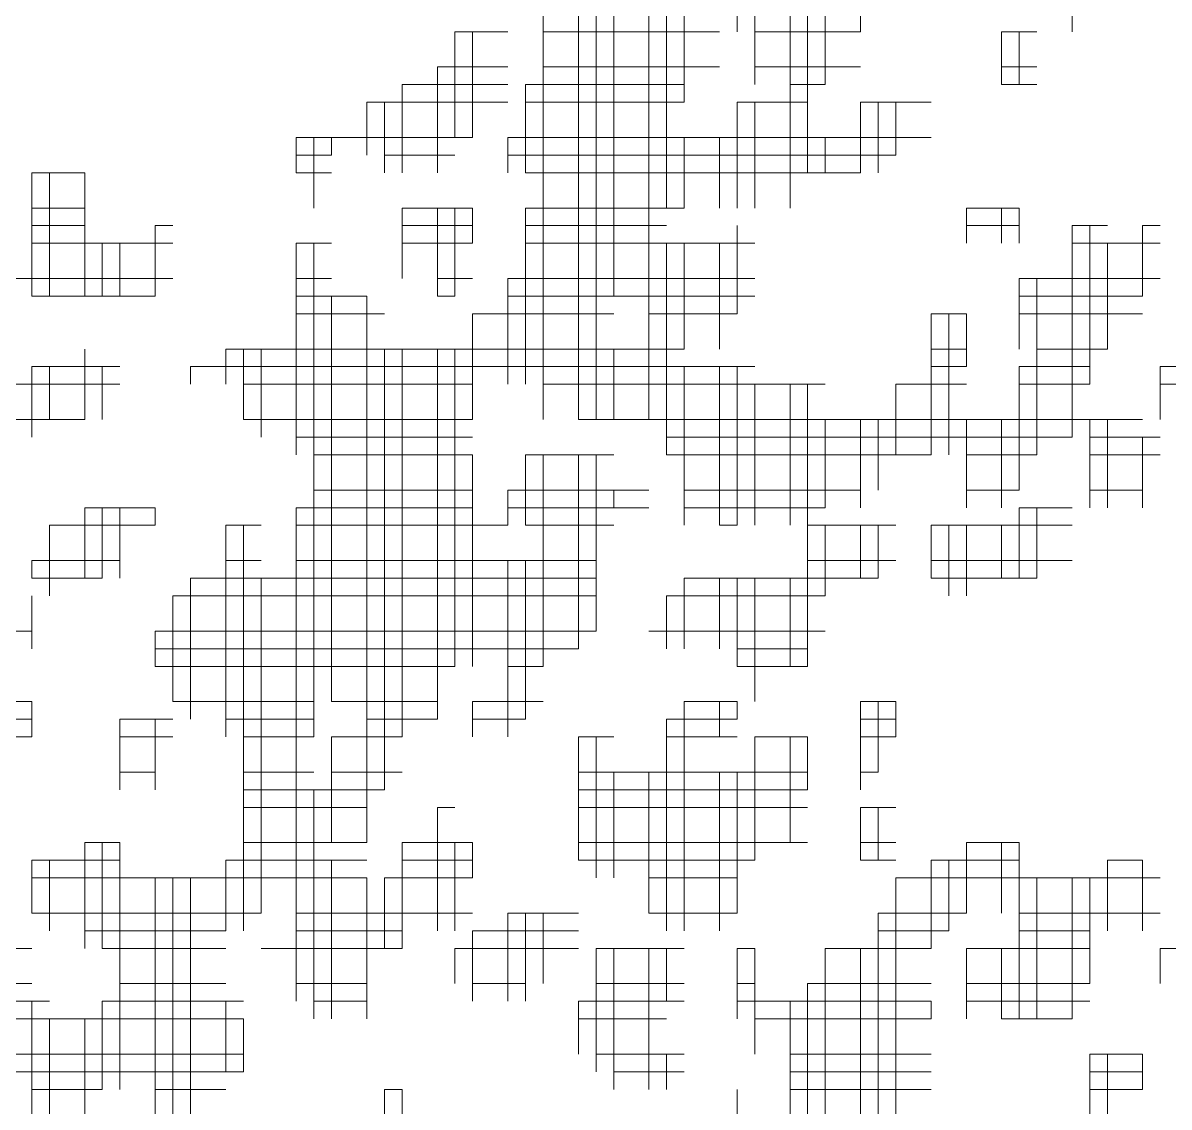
# Model space of a CAD drawing. Header units: millimetres. Extents: x 13268 to 164478, y 289082 to 363688.
# Drawn here: x 84923 to 86279, y 352070 to 353353 of the extents above; entities that cross this region are included whole.
import ezdxf

# ---------------------------------------------------------------- set-up
doc = ezdxf.new("R2010")
doc.units = ezdxf.units.MM

# ---------------------------------------------------------------- blocks, each defined once
blk = doc.blocks.new('A$C010A7659')
at = {"lineweight": 0}
for points in [[(3113.4, 3577.1), (3113.4, 3394.94)], [(3080.28, 3494.3), (3080.28, 3345.25)], [(3088.56, 3494.3), (3088.56, 3361.81)], [(3121.69, 3477.74), (3121.69, 3370.09)], [(3121.69, 3477.74), (3121.69, 3378.38)], [(3038.88, 3461.18), (3038.88, 3212.77)], [(3038.88, 3461.18), (3038.88, 3212.77)], [(3047.16, 3444.62), (3047.16, 3212.77)], [(3138.25, 3444.62), (3138.25, 3312.13)], [(3146.53, 3444.62), (3146.53, 3328.69)], [(3072, 3436.34), (3072, 3312.13)], [(3072, 3436.34), (3072, 3212.77)], [(3146.53, 3436.34), (3146.53, 3370.09)], [(3047.16, 3428.06), (3047.16, 3212.77)], [(3055.44, 3428.06), (3055.44, 3270.73)], [(3154.81, 3428.06), (3154.81, 3370.09)], [(3270.73, 3428.06), (3270.73, 3394.94)], [(3270.73, 3428.06), (3270.73, 3394.94)], [(3022.32, 3411.5), (3022.32, 3212.77)], [(3171.37, 3403.22), (3171.37, 3394.94)], [(2980.92, 3394.94), (2980.92, 3345.25)], [(2980.92, 3394.94), (3005.76, 3394.94)], [(2989.2, 3394.94), (2989.2, 3345.25)], [(2989.2, 3394.94), (2989.2, 3345.25)], [(3022.32, 3394.94), (3105.12, 3394.94)], [(3022.32, 3394.94), (3105.12, 3394.94)], [(3088.56, 3394.94), (3088.56, 3370.09)], [(3121.69, 3394.94), (3171.37, 3394.94)], [(3121.69, 3394.94), (3171.37, 3394.94)], [(3237.61, 3394.94), (3237.61, 3370.09)], [(3237.61, 3394.94), (3254.17, 3394.94)], [(3245.89, 3394.94), (3245.89, 3370.09)], [(3245.89, 3394.94), (3245.89, 3370.09)], [(3245.89, 3394.94), (3254.17, 3394.94)], [(2972.64, 3378.38), (2972.64, 3328.69)], [(2972.64, 3378.38), (3005.76, 3378.38)], [(3022.32, 3378.38), (3105.12, 3378.38)], [(3121.69, 3378.38), (3171.37, 3378.38)], [(3237.61, 3378.38), (3254.17, 3378.38)], [(2956.08, 3370.09), (2956.08, 3328.69)], [(2956.08, 3370.09), (2956.08, 3328.69)], [(2956.08, 3370.09), (3005.76, 3370.09)], [(2972.64, 3370.09), (2972.64, 3328.69)], [(2972.64, 3370.09), (3005.76, 3370.09)], [(3014.04, 3370.09), (3014.04, 3328.69)], [(3014.04, 3370.09), (3014.04, 3328.69)], [(3014.04, 3370.09), (3088.56, 3370.09)], [(3014.04, 3370.09), (3088.56, 3370.09)], [(3138.25, 3370.09), (3146.53, 3370.09)], [(3138.25, 3370.09), (3154.81, 3370.09)], [(3237.61, 3370.09), (3254.17, 3370.09)], [(2939.52, 3361.81), (2939.52, 3336.97)], [(2939.52, 3361.81), (3005.76, 3361.81)], [(2947.8, 3361.81), (2947.8, 3328.69)], [(3014.04, 3361.81), (3088.56, 3361.81)], [(3113.4, 3361.81), (3113.4, 3312.13)], [(3113.4, 3361.81), (3121.69, 3361.81)], [(3121.69, 3361.81), (3121.69, 3312.13)], [(3121.69, 3361.81), (3146.53, 3361.81)], [(3171.37, 3361.81), (3171.37, 3328.69)], [(3171.37, 3361.81), (3204.49, 3361.81)], [(3179.65, 3361.81), (3179.65, 3328.69)], [(3187.93, 3361.81), (3187.93, 3336.97)], [(3187.93, 3361.81), (3187.93, 3336.97)], [(2906.4, 3345.25), (2906.4, 3328.69)], [(2906.4, 3345.25), (2980.92, 3345.25)], [(2914.68, 3345.25), (2914.68, 3328.69)], [(2914.68, 3345.25), (2914.68, 3312.13)], [(2922.96, 3345.25), (2922.96, 3336.97)], [(2922.96, 3345.25), (2989.2, 3345.25)], [(2939.52, 3345.25), (2939.52, 3336.97)], [(3005.76, 3345.25), (3005.76, 3328.69)], [(3005.76, 3345.25), (3204.49, 3345.25)], [(3005.76, 3345.25), (3080.28, 3345.25)], [(3080.28, 3345.25), (3080.28, 3312.13)], [(3088.56, 3345.25), (3088.56, 3312.13)], [(3088.56, 3345.25), (3088.56, 3312.13)], [(3088.56, 3345.25), (3204.49, 3345.25)], [(3105.12, 3345.25), (3105.12, 3312.13)], [(3113.4, 3345.25), (3113.4, 3312.13)], [(3121.69, 3345.25), (3121.69, 3312.13)], [(3146.53, 3345.25), (3146.53, 3328.69)], [(3154.81, 3345.25), (3154.81, 3328.69)], [(3171.37, 3345.25), (3171.37, 3328.69)], [(2906.4, 3336.97), (2906.4, 3328.69)], [(2906.4, 3336.97), (2922.96, 3336.97)], [(2947.8, 3336.97), (2980.92, 3336.97)], [(3005.76, 3336.97), (3187.93, 3336.97)], [(2782.19, 3328.69), (2782.19, 3270.73)], [(2782.19, 3328.69), (2807.03, 3328.69)], [(2790.47, 3328.69), (2790.47, 3270.73)], [(2807.03, 3328.69), (2807.03, 3270.73)], [(2906.4, 3328.69), (2922.96, 3328.69)], [(3014.04, 3328.69), (3171.37, 3328.69)], [(3022.32, 3328.69), (3146.53, 3328.69)], [(2782.19, 3312.13), (2782.19, 3270.73)], [(2782.19, 3312.13), (2807.03, 3312.13)], [(2782.19, 3312.13), (2807.03, 3312.13)], [(2956.08, 3312.13), (2956.08, 3279.01)], [(2956.08, 3312.13), (2956.08, 3295.57)], [(2956.08, 3312.13), (2989.2, 3312.13)], [(2972.64, 3312.13), (2972.64, 3270.73)], [(2972.64, 3312.13), (2972.64, 3270.73)], [(2972.64, 3312.13), (2989.2, 3312.13)], [(2980.92, 3312.13), (2980.92, 3270.73)], [(2989.2, 3312.13), (2989.2, 3295.57)], [(3014.04, 3312.13), (3014.04, 3229.33)], [(3014.04, 3312.13), (3014.04, 3237.61)], [(3014.04, 3312.13), (3072, 3312.13)], [(3014.04, 3312.13), (3088.56, 3312.13)], [(3221.05, 3312.13), (3221.05, 3295.57)], [(3221.05, 3312.13), (3245.89, 3312.13)], [(3237.61, 3312.13), (3237.61, 3295.57)], [(3245.89, 3312.13), (3245.89, 3295.57)], [(2782.19, 3303.85), (2807.03, 3303.85)], [(2840.15, 3303.85), (2840.15, 3270.73)], [(2840.15, 3303.85), (2848.43, 3303.85)], [(2956.08, 3303.85), (2989.2, 3303.85)], [(3014.04, 3303.85), (3080.28, 3303.85)], [(3072, 3303.85), (3072, 3212.77)], [(3113.4, 3303.85), (3113.4, 3262.45)], [(3221.05, 3303.85), (3245.89, 3303.85)], [(3270.73, 3303.85), (3270.73, 3212.77)], [(3270.73, 3303.85), (3287.29, 3303.85)], [(3279.01, 3303.85), (3279.01, 3237.61)], [(3279.01, 3303.85), (3279.01, 3229.33)], [(3303.85, 3303.85), (3303.85, 3270.73)], [(3303.85, 3303.85), (3312.13, 3303.85)], [(2782.19, 3295.57), (2848.43, 3295.57)], [(2782.19, 3295.57), (2848.43, 3295.57)], [(2807.03, 3295.57), (2807.03, 3270.73)], [(2815.31, 3295.57), (2815.31, 3270.73)], [(2823.59, 3295.57), (2823.59, 3270.73)], [(2823.59, 3295.57), (2823.59, 3270.73)], [(2840.15, 3295.57), (2840.15, 3270.73)], [(2906.4, 3295.57), (2906.4, 3196.21)], [(2906.4, 3295.57), (2922.96, 3295.57)], [(2914.68, 3295.57), (2914.68, 3080.28)], [(2914.68, 3295.57), (2914.68, 3196.21)], [(2956.08, 3295.57), (2989.2, 3295.57)], [(2956.08, 3295.57), (2989.2, 3295.57)], [(3014.04, 3295.57), (3121.69, 3295.57)], [(3014.04, 3295.57), (3088.56, 3295.57)], [(3080.28, 3295.57), (3080.28, 3196.21)], [(3088.56, 3295.57), (3088.56, 3245.89)], [(3088.56, 3295.57), (3088.56, 3245.89)], [(3088.56, 3295.57), (3121.69, 3295.57)], [(3105.12, 3295.57), (3105.12, 3245.89)], [(3113.4, 3295.57), (3113.4, 3270.73)], [(3270.73, 3295.57), (3270.73, 3204.49)], [(3270.73, 3295.57), (3312.13, 3295.57)], [(3270.73, 3295.57), (3312.13, 3295.57)], [(3287.29, 3295.57), (3287.29, 3245.89)], [(3303.85, 3295.57), (3303.85, 3270.73)], [(2773.91, 3279.01), (2848.43, 3279.01)], [(2906.4, 3279.01), (2906.4, 3204.49)], [(2906.4, 3279.01), (2922.96, 3279.01)], [(2972.64, 3279.01), (2989.2, 3279.01)], [(3005.76, 3279.01), (3005.76, 3229.33)], [(3005.76, 3279.01), (3121.69, 3279.01)], [(3245.89, 3279.01), (3245.89, 3245.89)], [(3245.89, 3279.01), (3312.13, 3279.01)], [(3254.17, 3279.01), (3254.17, 3196.21)], [(2782.19, 3270.73), (2840.15, 3270.73)], [(2906.4, 3270.73), (2939.52, 3270.73)], [(2906.4, 3270.73), (2922.96, 3270.73)], [(2922.96, 3270.73), (2922.96, 3080.28)], [(2939.52, 3270.73), (2939.52, 3072)], [(2972.64, 3270.73), (2980.92, 3270.73)], [(3005.76, 3270.73), (3055.44, 3270.73)], [(3005.76, 3270.73), (3121.69, 3270.73)], [(3072, 3270.73), (3113.4, 3270.73)], [(3245.89, 3270.73), (3245.89, 3262.45)], [(3245.89, 3270.73), (3303.85, 3270.73)], [(3245.89, 3270.73), (3303.85, 3270.73)], [(2906.4, 3262.45), (2947.8, 3262.45)], [(2939.52, 3262.45), (2939.52, 3030.6)], [(2989.2, 3262.45), (2989.2, 3229.33)], [(2989.2, 3262.45), (3055.44, 3262.45)], [(3072, 3262.45), (3113.4, 3262.45)], [(3204.49, 3262.45), (3204.49, 3196.21)], [(3204.49, 3262.45), (3204.49, 3196.21)], [(3204.49, 3262.45), (3221.05, 3262.45)], [(3212.77, 3262.45), (3212.77, 3196.21)], [(3221.05, 3262.45), (3221.05, 3237.61)], [(3245.89, 3262.45), (3303.85, 3262.45)], [(2807.03, 3245.89), (2807.03, 3212.77)], [(2873.28, 3245.89), (2873.28, 3229.33)], [(2873.28, 3245.89), (3088.56, 3245.89)], [(2881.56, 3245.89), (2881.56, 3212.77)], [(2881.56, 3245.89), (2881.56, 3212.77)], [(2889.84, 3245.89), (2889.84, 3204.49)], [(2906.4, 3245.89), (2956.08, 3245.89)], [(2947.8, 3245.89), (2947.8, 3038.88)], [(2956.08, 3245.89), (2956.08, 3063.72)], [(2956.08, 3245.89), (2956.08, 3063.72)], [(2972.64, 3245.89), (2972.64, 3080.28)], [(2972.64, 3245.89), (2972.64, 3196.21)], [(2980.92, 3245.89), (2980.92, 3096.84)], [(2980.92, 3245.89), (3088.56, 3245.89)], [(2989.2, 3245.89), (2989.2, 3212.77)], [(3055.44, 3245.89), (3055.44, 3212.77)], [(3204.49, 3245.89), (3221.05, 3245.89)], [(3204.49, 3245.89), (3221.05, 3245.89)], [(3254.17, 3245.89), (3287.29, 3245.89)], [(3254.17, 3245.89), (3287.29, 3245.89)], [(2782.19, 3237.61), (2782.19, 3204.49)], [(2782.19, 3237.61), (2782.19, 3204.49)], [(2782.19, 3237.61), (2823.59, 3237.61)], [(2782.19, 3237.61), (2823.59, 3237.61)], [(2790.47, 3237.61), (2790.47, 3212.77)], [(2807.03, 3237.61), (2807.03, 3212.77)], [(2815.31, 3237.61), (2815.31, 3212.77)], [(2856.71, 3237.61), (2856.71, 3229.33)], [(2856.71, 3237.61), (3014.04, 3237.61)], [(2856.71, 3237.61), (3088.56, 3237.61)], [(3014.04, 3237.61), (3088.56, 3237.61)], [(3088.56, 3237.61), (3088.56, 3163.09)], [(3088.56, 3237.61), (3121.69, 3237.61)], [(3105.12, 3237.61), (3105.12, 3163.09)], [(3113.4, 3237.61), (3113.4, 3163.09)], [(3113.4, 3237.61), (3113.4, 3163.09)], [(3204.49, 3237.61), (3221.05, 3237.61)], [(3204.49, 3237.61), (3221.05, 3237.61)], [(3245.89, 3237.61), (3245.89, 3196.21)], [(3245.89, 3237.61), (3279.01, 3237.61)], [(3254.17, 3237.61), (3279.01, 3237.61)], [(3312.13, 3237.61), (3312.13, 3212.77)], [(3312.13, 3237.61), (3386.66, 3237.61)], [(2773.91, 3229.33), (2823.59, 3229.33)], [(2881.56, 3229.33), (2989.2, 3229.33)], [(3022.32, 3229.33), (3154.81, 3229.33)], [(3088.56, 3229.33), (3088.56, 3179.65)], [(3121.69, 3229.33), (3121.69, 3163.09)], [(3121.69, 3229.33), (3121.69, 3163.09)], [(3138.25, 3229.33), (3138.25, 3163.09)], [(3146.53, 3229.33), (3146.53, 3171.37)], [(3146.53, 3229.33), (3146.53, 3163.09)], [(3187.93, 3229.33), (3187.93, 3196.21)], [(3187.93, 3229.33), (3221.05, 3229.33)], [(3245.89, 3229.33), (3279.01, 3229.33)], [(3312.13, 3229.33), (3345.25, 3229.33)], [(2773.91, 3212.77), (2790.47, 3212.77)], [(2773.91, 3212.77), (2807.03, 3212.77)], [(2881.56, 3212.77), (2989.2, 3212.77)], [(2889.84, 3212.77), (2989.2, 3212.77)], [(3038.88, 3212.77), (3171.37, 3212.77)], [(3080.28, 3212.77), (3270.73, 3212.77)], [(3154.81, 3212.77), (3154.81, 3171.37)], [(3171.37, 3212.77), (3171.37, 3179.65)], [(3171.37, 3212.77), (3171.37, 3171.37)], [(3179.65, 3212.77), (3179.65, 3179.65)], [(3179.65, 3212.77), (3221.05, 3212.77)], [(3187.93, 3212.77), (3187.93, 3196.21)], [(3221.05, 3212.77), (3221.05, 3171.37)], [(3221.05, 3212.77), (3221.05, 3179.65)], [(3237.61, 3212.77), (3237.61, 3171.37)], [(3245.89, 3212.77), (3245.89, 3179.65)], [(3245.89, 3212.77), (3279.01, 3212.77)], [(3279.01, 3212.77), (3279.01, 3171.37)], [(3279.01, 3212.77), (3303.85, 3212.77)], [(3287.29, 3212.77), (3287.29, 3171.37)], [(2906.4, 3204.49), (2989.2, 3204.49)], [(3080.28, 3204.49), (3270.73, 3204.49)], [(3279.01, 3204.49), (3312.13, 3204.49)], [(3303.85, 3204.49), (3303.85, 3179.65)], [(3303.85, 3204.49), (3303.85, 3171.37)], [(2914.68, 3196.21), (2989.2, 3196.21)], [(2914.68, 3196.21), (2972.64, 3196.21)], [(2972.64, 3196.21), (2972.64, 3072)], [(2972.64, 3196.21), (2989.2, 3196.21)], [(2989.2, 3196.21), (2989.2, 3096.84)], [(3014.04, 3196.21), (3014.04, 3163.09)], [(3014.04, 3196.21), (3014.04, 3163.09)], [(3014.04, 3196.21), (3055.44, 3196.21)], [(3014.04, 3196.21), (3047.16, 3196.21)], [(3022.32, 3196.21), (3022.32, 3096.84)], [(3038.88, 3196.21), (3038.88, 3105.12)], [(3038.88, 3196.21), (3038.88, 3105.12)], [(3047.16, 3196.21), (3047.16, 3163.09)], [(3047.16, 3196.21), (3047.16, 3113.4)], [(3080.28, 3196.21), (3204.49, 3196.21)], [(3088.56, 3196.21), (3187.93, 3196.21)], [(3221.05, 3196.21), (3245.89, 3196.21)], [(3221.05, 3196.21), (3254.17, 3196.21)], [(3279.01, 3196.21), (3312.13, 3196.21)], [(3279.01, 3196.21), (3312.13, 3196.21)], [(2914.68, 3179.65), (2989.2, 3179.65)], [(3005.76, 3179.65), (3005.76, 3163.09)], [(3005.76, 3179.65), (3072, 3179.65)], [(3055.44, 3179.65), (3055.44, 3171.37)], [(3088.56, 3179.65), (3171.37, 3179.65)], [(3221.05, 3179.65), (3245.89, 3179.65)], [(3279.01, 3179.65), (3303.85, 3179.65)], [(2807.03, 3171.37), (2807.03, 3138.25)], [(2807.03, 3171.37), (2840.15, 3171.37)], [(2815.31, 3171.37), (2815.31, 3138.25)], [(2823.59, 3171.37), (2823.59, 3146.53)], [(2823.59, 3171.37), (2823.59, 3138.25)], [(2840.15, 3171.37), (2840.15, 3163.09)], [(2906.4, 3171.37), (2906.4, 2939.52)], [(2906.4, 3171.37), (2989.2, 3171.37)], [(2914.68, 3171.37), (2914.68, 3063.72)], [(2914.68, 3171.37), (2989.2, 3171.37)], [(3005.76, 3171.37), (3055.44, 3171.37)], [(3005.76, 3171.37), (3072, 3171.37)], [(3088.56, 3171.37), (3146.53, 3171.37)], [(3088.56, 3171.37), (3154.81, 3171.37)], [(3245.89, 3171.37), (3245.89, 3138.25)], [(3245.89, 3171.37), (3245.89, 3138.25)], [(3245.89, 3171.37), (3270.73, 3171.37)], [(3254.17, 3171.37), (3254.17, 3138.25)], [(2790.47, 3163.09), (2790.47, 3129.97)], [(2790.47, 3163.09), (2840.15, 3163.09)], [(2807.03, 3163.09), (2807.03, 3138.25)], [(2807.03, 3163.09), (2840.15, 3163.09)], [(2873.28, 3163.09), (2873.28, 3113.4)], [(2873.28, 3163.09), (2889.84, 3163.09)], [(2881.56, 3163.09), (2881.56, 2980.92)], [(2881.56, 3163.09), (2881.56, 3063.72)], [(2906.4, 3163.09), (2906.4, 2939.52)], [(2906.4, 3163.09), (3005.76, 3163.09)], [(2906.4, 3163.09), (3005.76, 3163.09)], [(2989.2, 3163.09), (2989.2, 3096.84)], [(3014.04, 3163.09), (3055.44, 3163.09)], [(3022.32, 3163.09), (3047.16, 3163.09)], [(3105.12, 3163.09), (3113.4, 3163.09)], [(3146.53, 3163.09), (3146.53, 3113.4)], [(3146.53, 3163.09), (3187.93, 3163.09)], [(3154.81, 3163.09), (3154.81, 3129.97)], [(3154.81, 3163.09), (3179.65, 3163.09)], [(3171.37, 3163.09), (3171.37, 3138.25)], [(3171.37, 3163.09), (3171.37, 3138.25)], [(3179.65, 3163.09), (3179.65, 3138.25)], [(3204.49, 3163.09), (3204.49, 3138.25)], [(3204.49, 3163.09), (3204.49, 3138.25)], [(3204.49, 3163.09), (3270.73, 3163.09)], [(3212.77, 3163.09), (3212.77, 3129.97)], [(3212.77, 3163.09), (3270.73, 3163.09)], [(3221.05, 3163.09), (3221.05, 3138.25)], [(3221.05, 3163.09), (3221.05, 3129.97)], [(3237.61, 3163.09), (3237.61, 3138.25)], [(2782.19, 3146.53), (2782.19, 3138.25)], [(2782.19, 3146.53), (2823.59, 3146.53)], [(2873.28, 3146.53), (2889.84, 3146.53)], [(2906.4, 3146.53), (3014.04, 3146.53)], [(3005.76, 3146.53), (3005.76, 3096.84)], [(3014.04, 3146.53), (3014.04, 3096.84)], [(3014.04, 3146.53), (3047.16, 3146.53)], [(3146.53, 3146.53), (3146.53, 3096.84)], [(3146.53, 3146.53), (3187.93, 3146.53)], [(3204.49, 3146.53), (3270.73, 3146.53)], [(2782.19, 3138.25), (2815.31, 3138.25)], [(2790.47, 3138.25), (2807.03, 3138.25)], [(2856.71, 3138.25), (2856.71, 3072)], [(2856.71, 3138.25), (3047.16, 3138.25)], [(2856.71, 3138.25), (3047.16, 3138.25)], [(2889.84, 3138.25), (2889.84, 2980.92)], [(3014.04, 3138.25), (3014.04, 3072)], [(3088.56, 3138.25), (3088.56, 3105.12)], [(3088.56, 3138.25), (3088.56, 3105.12)], [(3088.56, 3138.25), (3171.37, 3138.25)], [(3105.12, 3138.25), (3105.12, 3105.12)], [(3105.12, 3138.25), (3179.65, 3138.25)], [(3113.4, 3138.25), (3113.4, 3096.84)], [(3113.4, 3138.25), (3113.4, 3105.12)], [(3121.69, 3138.25), (3121.69, 3096.84)], [(3121.69, 3138.25), (3121.69, 3080.28)], [(3138.25, 3138.25), (3138.25, 3096.84)], [(3204.49, 3138.25), (3254.17, 3138.25)], [(3212.77, 3138.25), (3221.05, 3138.25)], [(2782.19, 3129.97), (2782.19, 3105.12)], [(2848.43, 3129.97), (2848.43, 3080.28)], [(2848.43, 3129.97), (3047.16, 3129.97)], [(2856.71, 3129.97), (2856.71, 3072)], [(3080.28, 3129.97), (3080.28, 3105.12)], [(3080.28, 3129.97), (3154.81, 3129.97)], [(2773.91, 3113.4), (2782.19, 3113.4)], [(2773.91, 3113.4), (2782.19, 3113.4)], [(2840.15, 3113.4), (2840.15, 3096.84)], [(2840.15, 3113.4), (3047.16, 3113.4)], [(2840.15, 3113.4), (2873.28, 3113.4)], [(2873.28, 3113.4), (2873.28, 3063.72)], [(2881.56, 3113.4), (3047.16, 3113.4)], [(3072, 3113.4), (3154.81, 3113.4)], [(3080.28, 3113.4), (3146.53, 3113.4)], [(2840.15, 3105.12), (3038.88, 3105.12)], [(3113.4, 3105.12), (3146.53, 3105.12)], [(2840.15, 3096.84), (2980.92, 3096.84)], [(2848.43, 3096.84), (2980.92, 3096.84)], [(3005.76, 3096.84), (3005.76, 3063.72)], [(3005.76, 3096.84), (3022.32, 3096.84)], [(3014.04, 3096.84), (3014.04, 3080.28)], [(3113.4, 3096.84), (3146.53, 3096.84)], [(2657.99, 3080.28), (2782.19, 3080.28)], [(2657.99, 3080.28), (2782.19, 3080.28)], [(2782.19, 3080.28), (2782.19, 3063.72)], [(2848.43, 3080.28), (2914.68, 3080.28)], [(2856.71, 3080.28), (2914.68, 3080.28)], [(2922.96, 3080.28), (2972.64, 3080.28)], [(2939.52, 3080.28), (2972.64, 3080.28)], [(2989.2, 3080.28), (2989.2, 3063.72)], [(2989.2, 3080.28), (3014.04, 3080.28)], [(2989.2, 3080.28), (3022.32, 3080.28)], [(3088.56, 3080.28), (3088.56, 2972.64)], [(3088.56, 3080.28), (3088.56, 2972.64)], [(3088.56, 3080.28), (3113.4, 3080.28)], [(3088.56, 3080.28), (3113.4, 3080.28)], [(3105.12, 3080.28), (3105.12, 3063.72)], [(3113.4, 3080.28), (3113.4, 3072)], [(3171.37, 3080.28), (3171.37, 3038.88)], [(3171.37, 3080.28), (3187.93, 3080.28)], [(3179.65, 3080.28), (3179.65, 3047.16)], [(3179.65, 3080.28), (3187.93, 3080.28)], [(3187.93, 3080.28), (3187.93, 3063.72)], [(2749.07, 3072), (2782.19, 3072)], [(2823.59, 3072), (2823.59, 3038.88)], [(2823.59, 3072), (2848.43, 3072)], [(2840.15, 3072), (2840.15, 3047.16)], [(2840.15, 3072), (2840.15, 3038.88)], [(2873.28, 3072), (2914.68, 3072)], [(2939.52, 3072), (2972.64, 3072)], [(2989.2, 3072), (3014.04, 3072)], [(3080.28, 3072), (3080.28, 2972.64)], [(3080.28, 3072), (3113.4, 3072)], [(3171.37, 3072), (3187.93, 3072)], [(2757.35, 3063.72), (2782.19, 3063.72)], [(2823.59, 3063.72), (2823.59, 3047.16)], [(2823.59, 3063.72), (2848.43, 3063.72)], [(2823.59, 3063.72), (2848.43, 3063.72)], [(2881.56, 3063.72), (2914.68, 3063.72)], [(2881.56, 3063.72), (2914.68, 3063.72)], [(2922.96, 3063.72), (2922.96, 3014.04)], [(2922.96, 3063.72), (2956.08, 3063.72)], [(2939.52, 3063.72), (2939.52, 3014.04)], [(2939.52, 3063.72), (2956.08, 3063.72)], [(3038.88, 3063.72), (3038.88, 3005.76)], [(3038.88, 3063.72), (3055.44, 3063.72)], [(3047.16, 3063.72), (3047.16, 3005.76)], [(3047.16, 3063.72), (3047.16, 2997.48)], [(3080.28, 3063.72), (3105.12, 3063.72)], [(3080.28, 3063.72), (3113.4, 3063.72)], [(3121.69, 3063.72), (3121.69, 3005.76)], [(3121.69, 3063.72), (3121.69, 3005.76)], [(3121.69, 3063.72), (3146.53, 3063.72)], [(3138.25, 3063.72), (3138.25, 3014.04)], [(3146.53, 3063.72), (3146.53, 3038.88)], [(3171.37, 3063.72), (3171.37, 3047.16)], [(3171.37, 3063.72), (3187.93, 3063.72)], [(3171.37, 3063.72), (3187.93, 3063.72)], [(2823.59, 3047.16), (2840.15, 3047.16)], [(2881.56, 3047.16), (2914.68, 3047.16)], [(2922.96, 3047.16), (2956.08, 3047.16)], [(3038.88, 3047.16), (3038.88, 3005.76)], [(3038.88, 3047.16), (3072, 3047.16)], [(3055.44, 3047.16), (3055.44, 2997.48)], [(3072, 3047.16), (3072, 2980.92)], [(3072, 3047.16), (3146.53, 3047.16)], [(3105.12, 3047.16), (3105.12, 2972.64)], [(3113.4, 3047.16), (3113.4, 3005.76)], [(3113.4, 3047.16), (3113.4, 2980.92)], [(3171.37, 3047.16), (3179.65, 3047.16)], [(2881.56, 3038.88), (2947.8, 3038.88)], [(2881.56, 3038.88), (2947.8, 3038.88)], [(2914.68, 3038.88), (2914.68, 2931.24)], [(2914.68, 3038.88), (2914.68, 2931.24)], [(3038.88, 3038.88), (3146.53, 3038.88)], [(3038.88, 3038.88), (3146.53, 3038.88)], [(3072, 3038.88), (3072, 2980.92)], [(2881.56, 3030.6), (2939.52, 3030.6)], [(2972.64, 3030.6), (2972.64, 2980.92)], [(2972.64, 3030.6), (2980.92, 3030.6)], [(3038.88, 3030.6), (3146.53, 3030.6)], [(3171.37, 3030.6), (3171.37, 3005.76)], [(3171.37, 3030.6), (3187.93, 3030.6)], [(3179.65, 3030.6), (3179.65, 3005.76)], [(2807.03, 3014.04), (2807.03, 2964.36)], [(2807.03, 3014.04), (2807.03, 2972.64)], [(2807.03, 3014.04), (2823.59, 3014.04)], [(2807.03, 3014.04), (2823.59, 3014.04)], [(2815.31, 3014.04), (2815.31, 2964.36)], [(2823.59, 3014.04), (2823.59, 2964.36)], [(2881.56, 3014.04), (2922.96, 3014.04)], [(2881.56, 3014.04), (2939.52, 3014.04)], [(2956.08, 3014.04), (2956.08, 2972.64)], [(2956.08, 3014.04), (2989.2, 3014.04)], [(2972.64, 3014.04), (2972.64, 2972.64)], [(2972.64, 3014.04), (2989.2, 3014.04)], [(2980.92, 3014.04), (2980.92, 2972.64)], [(2989.2, 3014.04), (2989.2, 2997.48)], [(3038.88, 3014.04), (3138.25, 3014.04)], [(3038.88, 3014.04), (3146.53, 3014.04)], [(3171.37, 3014.04), (3171.37, 3005.76)], [(3171.37, 3014.04), (3187.93, 3014.04)], [(3171.37, 3014.04), (3187.93, 3014.04)], [(3221.05, 3014.04), (3221.05, 2980.92)], [(3221.05, 3014.04), (3245.89, 3014.04)], [(3237.61, 3014.04), (3237.61, 2980.92)], [(3237.61, 3014.04), (3245.89, 3014.04)], [(3245.89, 3014.04), (3245.89, 2980.92)], [(2782.19, 3005.76), (2782.19, 2980.92)], [(2782.19, 3005.76), (2782.19, 2980.92)], [(2782.19, 3005.76), (2823.59, 3005.76)], [(2790.47, 3005.76), (2790.47, 2972.64)], [(2790.47, 3005.76), (2823.59, 3005.76)], [(2873.28, 3005.76), (2873.28, 2972.64)], [(2873.28, 3005.76), (2939.52, 3005.76)], [(2881.56, 3005.76), (2881.56, 2972.64)], [(2881.56, 3005.76), (2922.96, 3005.76)], [(2922.96, 3005.76), (2922.96, 2931.24)], [(2956.08, 3005.76), (2956.08, 2964.36)], [(2956.08, 3005.76), (2989.2, 3005.76)], [(2956.08, 3005.76), (2989.2, 3005.76)], [(3038.88, 3005.76), (3121.69, 3005.76)], [(3055.44, 3005.76), (3113.4, 3005.76)], [(3171.37, 3005.76), (3187.93, 3005.76)], [(3204.49, 3005.76), (3204.49, 2964.36)], [(3204.49, 3005.76), (3204.49, 2964.36)], [(3204.49, 3005.76), (3245.89, 3005.76)], [(3212.77, 3005.76), (3212.77, 2972.64)], [(3221.05, 3005.76), (3221.05, 2980.92)], [(3221.05, 3005.76), (3245.89, 3005.76)], [(3287.29, 3005.76), (3287.29, 2972.64)], [(3287.29, 3005.76), (3303.85, 3005.76)], [(3303.85, 3005.76), (3303.85, 2972.64)], [(2782.19, 2997.48), (2939.52, 2997.48)], [(2823.59, 2997.48), (2823.59, 2906.4)], [(2840.15, 2997.48), (2840.15, 2815.31)], [(2840.15, 2997.48), (2840.15, 2906.4)], [(2848.43, 2997.48), (2848.43, 2815.31)], [(2856.71, 2997.48), (2856.71, 2798.75)], [(2856.71, 2997.48), (2856.71, 2815.31)], [(2939.52, 2997.48), (2939.52, 2931.24)], [(2947.8, 2997.48), (2947.8, 2964.36)], [(2947.8, 2997.48), (2989.2, 2997.48)], [(3072, 2997.48), (3113.4, 2997.48)], [(3187.93, 2997.48), (3187.93, 2782.19)], [(3187.93, 2997.48), (3312.13, 2997.48)], [(3245.89, 2997.48), (3245.89, 2931.24)], [(3254.17, 2997.48), (3254.17, 2931.24)], [(3270.73, 2997.48), (3270.73, 2939.52)], [(3270.73, 2997.48), (3270.73, 2931.24)], [(3279.01, 2997.48), (3279.01, 2972.64)], [(3279.01, 2997.48), (3279.01, 2947.8)], [(3303.85, 2997.48), (3303.85, 2980.92)], [(2782.19, 2980.92), (2889.84, 2980.92)], [(2790.47, 2980.92), (2881.56, 2980.92)], [(2906.4, 2980.92), (2972.64, 2980.92)], [(2906.4, 2980.92), (2989.2, 2980.92)], [(2939.52, 2980.92), (2939.52, 2947.8)], [(2980.92, 2980.92), (2989.2, 2980.92)], [(3005.76, 2980.92), (3005.76, 2939.52)], [(3005.76, 2980.92), (3038.88, 2980.92)], [(3014.04, 2980.92), (3014.04, 2947.8)], [(3014.04, 2980.92), (3014.04, 2939.52)], [(3022.32, 2980.92), (3022.32, 2947.8)], [(3072, 2980.92), (3113.4, 2980.92)], [(3080.28, 2980.92), (3113.4, 2980.92)], [(3179.65, 2980.92), (3179.65, 2848.43)], [(3179.65, 2980.92), (3221.05, 2980.92)], [(3187.93, 2980.92), (3187.93, 2840.15)], [(3187.93, 2980.92), (3221.05, 2980.92)], [(3245.89, 2980.92), (3303.85, 2980.92)], [(3245.89, 2980.92), (3312.13, 2980.92)], [(2807.03, 2972.64), (2873.28, 2972.64)], [(2906.4, 2972.64), (2956.08, 2972.64)], [(2989.2, 2972.64), (2989.2, 2939.52)], [(2989.2, 2972.64), (2989.2, 2939.52)], [(2989.2, 2972.64), (3038.88, 2972.64)], [(3179.65, 2972.64), (3212.77, 2972.64)], [(3245.89, 2972.64), (3279.01, 2972.64)], [(2724.23, 2964.36), (2782.19, 2964.36)], [(2749.07, 2964.36), (2782.19, 2964.36)], [(2815.31, 2964.36), (2873.28, 2964.36)], [(2823.59, 2964.36), (2873.28, 2964.36)], [(2889.84, 2964.36), (2956.08, 2964.36)], [(2906.4, 2964.36), (2947.8, 2964.36)], [(2980.92, 2964.36), (2980.92, 2947.8)], [(2980.92, 2964.36), (3038.88, 2964.36)], [(2980.92, 2964.36), (3038.88, 2964.36)], [(3047.16, 2964.36), (3047.16, 2906.4)], [(3047.16, 2964.36), (3088.56, 2964.36)], [(3055.44, 2964.36), (3055.44, 2898.12)], [(3072, 2964.36), (3072, 2931.24)], [(3072, 2964.36), (3072, 2898.12)], [(3080.28, 2964.36), (3080.28, 2939.52)], [(3113.4, 2964.36), (3113.4, 2931.24)], [(3113.4, 2964.36), (3113.4, 2939.52)], [(3113.4, 2964.36), (3121.69, 2964.36)], [(3113.4, 2964.36), (3121.69, 2964.36)], [(3121.69, 2964.36), (3121.69, 2939.52)], [(3154.81, 2964.36), (3154.81, 2848.43)], [(3154.81, 2964.36), (3204.49, 2964.36)], [(3171.37, 2964.36), (3171.37, 2848.43)], [(3171.37, 2964.36), (3171.37, 2848.43)], [(3171.37, 2964.36), (3204.49, 2964.36)], [(3221.05, 2964.36), (3221.05, 2931.24)], [(3221.05, 2964.36), (3279.01, 2964.36)], [(3237.61, 2964.36), (3237.61, 2931.24)], [(3245.89, 2964.36), (3245.89, 2931.24)], [(3245.89, 2964.36), (3279.01, 2964.36)], [(3312.13, 2964.36), (3312.13, 2947.8)], [(3312.13, 2964.36), (3345.25, 2964.36)], [(3312.13, 2964.36), (3353.53, 2964.36)], [(2724.23, 2947.8), (2782.19, 2947.8)], [(2823.59, 2947.8), (2873.28, 2947.8)], [(2906.4, 2947.8), (2939.52, 2947.8)], [(2989.2, 2947.8), (3014.04, 2947.8)], [(3047.16, 2947.8), (3088.56, 2947.8)], [(3113.4, 2947.8), (3121.69, 2947.8)], [(3146.53, 2947.8), (3146.53, 2848.43)], [(3146.53, 2947.8), (3204.49, 2947.8)], [(3221.05, 2947.8), (3279.01, 2947.8)], [(2724.23, 2939.52), (2790.47, 2939.52)], [(2724.23, 2939.52), (2782.19, 2939.52)], [(2782.19, 2939.52), (2782.19, 2848.43)], [(2782.19, 2939.52), (2782.19, 2848.43)], [(2815.31, 2939.52), (2815.31, 2898.12)], [(2815.31, 2939.52), (2881.56, 2939.52)], [(2823.59, 2939.52), (2823.59, 2898.12)], [(2823.59, 2939.52), (2873.28, 2939.52)], [(2873.28, 2939.52), (2873.28, 2906.4)], [(2914.68, 2939.52), (2939.52, 2939.52)], [(2914.68, 2939.52), (2939.52, 2939.52)], [(3038.88, 2939.52), (3038.88, 2914.68)], [(3038.88, 2939.52), (3080.28, 2939.52)], [(3047.16, 2939.52), (3047.16, 2914.68)], [(3047.16, 2939.52), (3088.56, 2939.52)], [(3113.4, 2939.52), (3121.69, 2939.52)], [(3113.4, 2939.52), (3121.69, 2939.52)], [(3121.69, 2939.52), (3121.69, 2914.68)], [(3121.69, 2939.52), (3204.49, 2939.52)], [(3138.25, 2939.52), (3138.25, 2881.56)], [(3146.53, 2939.52), (3146.53, 2848.43)], [(3146.53, 2939.52), (3204.49, 2939.52)], [(3204.49, 2939.52), (3204.49, 2931.24)], [(3221.05, 2939.52), (3270.73, 2939.52)], [(3221.05, 2939.52), (3279.01, 2939.52)], [(2724.23, 2931.24), (2881.56, 2931.24)], [(2724.23, 2931.24), (2881.56, 2931.24)], [(2790.47, 2931.24), (2790.47, 2848.43)], [(2807.03, 2931.24), (2807.03, 2881.56)], [(2807.03, 2931.24), (2807.03, 2848.43)], [(2881.56, 2931.24), (2881.56, 2906.4)], [(3038.88, 2931.24), (3080.28, 2931.24)], [(3038.88, 2931.24), (3072, 2931.24)], [(3072, 2931.24), (3072, 2898.12)], [(3121.69, 2931.24), (3204.49, 2931.24)], [(3121.69, 2931.24), (3204.49, 2931.24)], [(3237.61, 2931.24), (3270.73, 2931.24)], [(2757.35, 2914.68), (2881.56, 2914.68)], [(3047.16, 2914.68), (3088.56, 2914.68)], [(3080.28, 2914.68), (3080.28, 2898.12)], [(3138.25, 2914.68), (3204.49, 2914.68)], [(3279.01, 2914.68), (3279.01, 2881.56)], [(3279.01, 2914.68), (3303.85, 2914.68)], [(3287.29, 2914.68), (3287.29, 2881.56)], [(3303.85, 2914.68), (3303.85, 2898.12)], [(2773.91, 2906.4), (2881.56, 2906.4)], [(2782.19, 2906.4), (2823.59, 2906.4)], [(2840.15, 2906.4), (2873.28, 2906.4)], [(3055.44, 2906.4), (3088.56, 2906.4)], [(3055.44, 2906.4), (3088.56, 2906.4)], [(3138.25, 2906.4), (3204.49, 2906.4)], [(3138.25, 2906.4), (3204.49, 2906.4)], [(3279.01, 2906.4), (3279.01, 2898.12)], [(3279.01, 2906.4), (3303.85, 2906.4)], [(3279.01, 2906.4), (3303.85, 2906.4)], [(2782.19, 2898.12), (2815.31, 2898.12)], [(2840.15, 2898.12), (2873.28, 2898.12)], [(2947.8, 2898.12), (2947.8, 2864.99)], [(2947.8, 2898.12), (2956.08, 2898.12)], [(2956.08, 2898.12), (2956.08, 2873.27)], [(3113.4, 2898.12), (3113.4, 2873.27)], [(3138.25, 2898.12), (3204.49, 2898.12)], [(3279.01, 2898.12), (3303.85, 2898.12)]]:
    blk.add_lwpolyline(points, dxfattribs=at)
blk = doc.blocks.new('A$C450614AE')
at = {"xscale": 1.5, "yscale": 1.5, "zscale": 1.5}
blk.add_blockref('A$C010A7659', (0, 0), dxfattribs=at)

msp = doc.modelspace()

# ---------------------------------------------------------------- block references
at = {"xscale": 1.68, "yscale": 1.68, "zscale": 1.68}
msp.add_blockref('A$C450614AE', (77922.1, 344787.3), dxfattribs=at)

doc.saveas('drawing.dxf')
